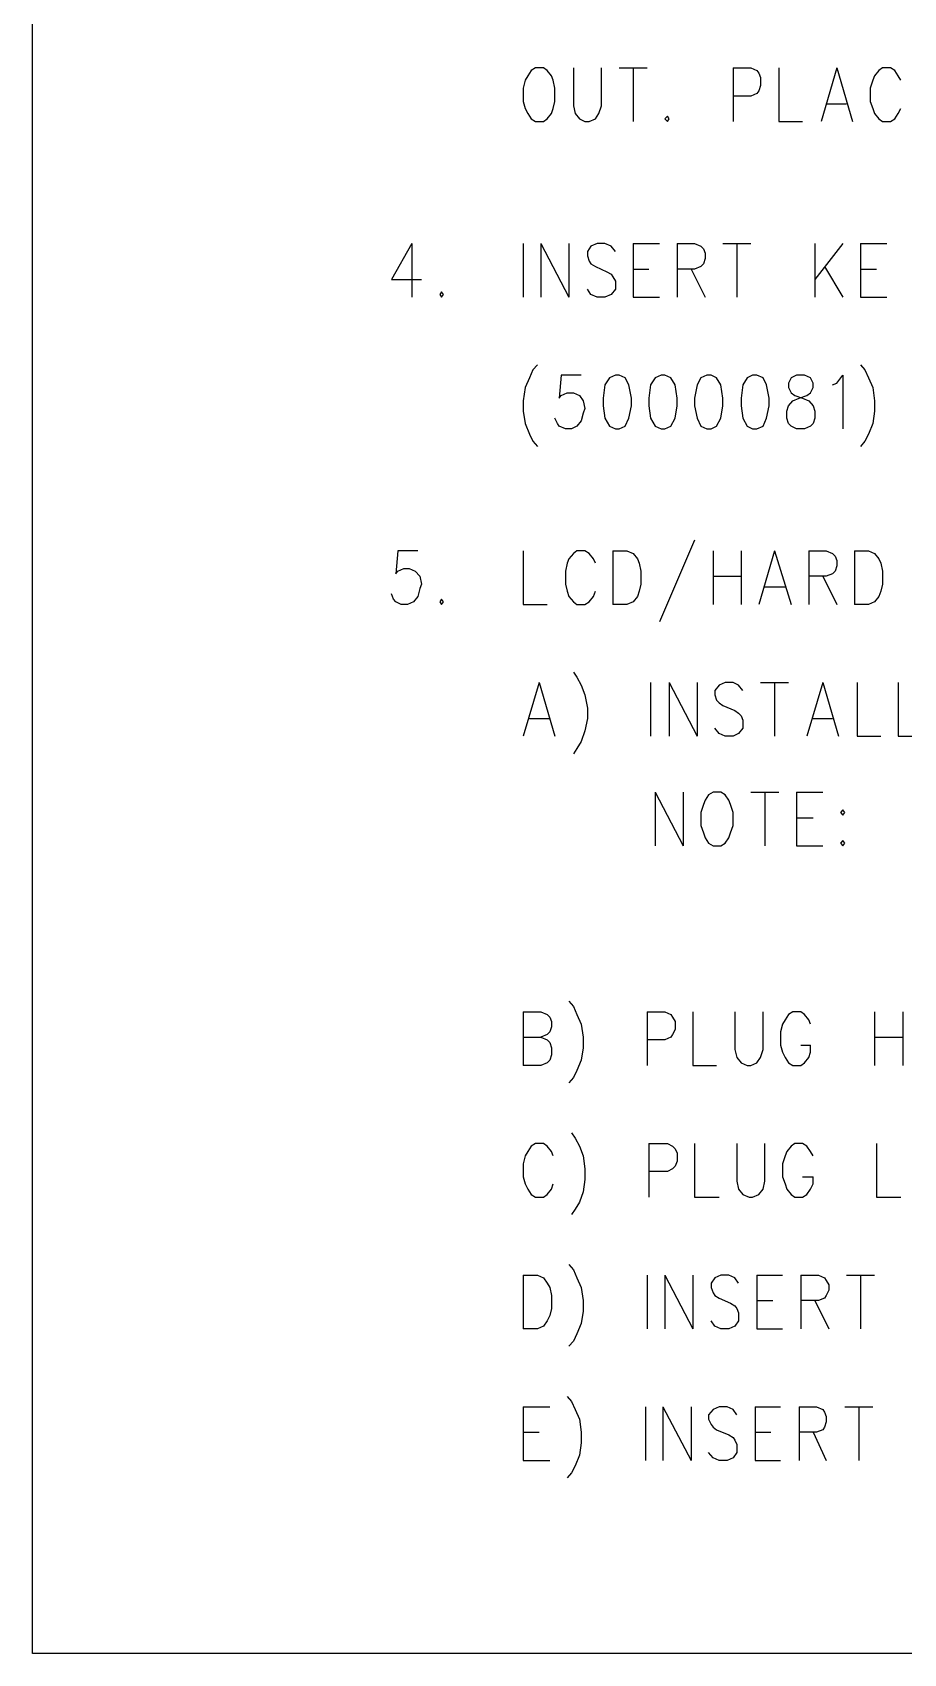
# Model space of a CAD drawing. Extents: x 11.9 to 28.1, y 10.8 to 21.2.
# Drawn here: x 11.892 to 12.884, y 10.799 to 12.646 of the extents above; entities that cross this region are included whole.
import ezdxf

# ---------------------------------------------------------------- set-up
doc = ezdxf.new("R2010")
doc.units = 0
doc.header["$MEASUREMENT"] = 0
doc.layers.add('LAYNR1', color=2, linetype='Continuous')

msp = doc.modelspace()

# ---------------------------------------------------------------- linework, layer by layer
at = {"layer": 'LAYNR1', "color": 7}
for points in [[(11.892, 10.799), (11.892, 21.199)], [(12.465, 12.605), (12.46, 12.602), (12.456, 12.596), (12.453, 12.591)], [(12.485, 12.591), (12.483, 12.596), (12.478, 12.602), (12.474, 12.605), (12.465, 12.605)], [(12.508, 12.605), (12.508, 12.562), (12.51, 12.553), (12.515, 12.547), (12.521, 12.544)], [(12.526, 12.544), (12.533, 12.547), (12.537, 12.553), (12.54, 12.562), (12.54, 12.605)], [(12.56, 12.605), (12.592, 12.605)], [(12.576, 12.605), (12.576, 12.544)], [(12.69, 12.605), (12.69, 12.544)], [(12.69, 12.605), (12.71, 12.605), (12.717, 12.602), (12.719, 12.599), (12.721, 12.594), (12.721, 12.585), (12.719, 12.579), (12.717, 12.576), (12.71, 12.573), (12.69, 12.573)], [(12.742, 12.605), (12.742, 12.544)], [(12.808, 12.605), (12.79, 12.544)], [(12.808, 12.605), (12.826, 12.544)], [(12.881, 12.591), (12.878, 12.596), (12.874, 12.602), (12.869, 12.605), (12.86, 12.605), (12.856, 12.602), (12.851, 12.596), (12.849, 12.591)], [(12.453, 12.591), (12.451, 12.582), (12.451, 12.567)], [(12.487, 12.567), (12.487, 12.582), (12.485, 12.591)], [(12.849, 12.591), (12.846, 12.582), (12.846, 12.567)], [(12.451, 12.567), (12.453, 12.559), (12.456, 12.553), (12.46, 12.547), (12.465, 12.544)], [(12.474, 12.544), (12.478, 12.547), (12.483, 12.553), (12.485, 12.559), (12.487, 12.567)], [(12.796, 12.564), (12.819, 12.564)], [(12.846, 12.567), (12.849, 12.559), (12.851, 12.553), (12.856, 12.547), (12.86, 12.544)], [(12.869, 12.544), (12.874, 12.547), (12.878, 12.553), (12.881, 12.559)], [(12.465, 12.544), (12.474, 12.544)], [(12.521, 12.544), (12.526, 12.544)], [(12.615, 12.55), (12.612, 12.547), (12.615, 12.544)], [(12.615, 12.544), (12.617, 12.547), (12.615, 12.55)], [(12.742, 12.544), (12.769, 12.544)], [(12.86, 12.544), (12.869, 12.544)], [(12.324, 12.405), (12.301, 12.364), (12.335, 12.364)], [(12.324, 12.405), (12.324, 12.344)], [(12.451, 12.405), (12.451, 12.344)], [(12.471, 12.405), (12.471, 12.344)], [(12.471, 12.405), (12.503, 12.344)], [(12.503, 12.405), (12.503, 12.344)], [(12.556, 12.396), (12.551, 12.402), (12.544, 12.405), (12.535, 12.405), (12.528, 12.402), (12.524, 12.396), (12.524, 12.391)], [(12.524, 12.391), (12.526, 12.385), (12.528, 12.382), (12.533, 12.379), (12.546, 12.373), (12.551, 12.37), (12.553, 12.367)], [(12.576, 12.405), (12.576, 12.344)], [(12.576, 12.405), (12.606, 12.405)], [(12.626, 12.405), (12.626, 12.344)], [(12.626, 12.405), (12.646, 12.405), (12.653, 12.402), (12.656, 12.399), (12.658, 12.394), (12.658, 12.388), (12.656, 12.382), (12.653, 12.379), (12.646, 12.376), (12.626, 12.376)], [(12.678, 12.405), (12.71, 12.405)], [(12.694, 12.405), (12.694, 12.344)], [(12.783, 12.405), (12.783, 12.344)], [(12.815, 12.405), (12.783, 12.364)], [(12.835, 12.405), (12.835, 12.344)], [(12.835, 12.405), (12.865, 12.405)], [(12.576, 12.376), (12.594, 12.376)], [(12.642, 12.376), (12.658, 12.344)], [(12.794, 12.379), (12.815, 12.344)], [(12.835, 12.376), (12.853, 12.376)], [(12.553, 12.367), (12.556, 12.362), (12.556, 12.353), (12.551, 12.347), (12.544, 12.344)], [(12.358, 12.35), (12.356, 12.347), (12.358, 12.344)], [(12.358, 12.344), (12.36, 12.347), (12.358, 12.35)], [(12.535, 12.344), (12.528, 12.347), (12.524, 12.353)], [(12.544, 12.344), (12.535, 12.344)], [(12.576, 12.344), (12.606, 12.344)], [(12.835, 12.344), (12.865, 12.344)], [(12.467, 12.267), (12.462, 12.261), (12.458, 12.252), (12.453, 12.241)], [(12.835, 12.267), (12.84, 12.261), (12.844, 12.252), (12.849, 12.241)], [(12.517, 12.255), (12.494, 12.255), (12.492, 12.229), (12.494, 12.232), (12.501, 12.235), (12.508, 12.235), (12.515, 12.232), (12.519, 12.226), (12.521, 12.217)], [(12.556, 12.255), (12.549, 12.252), (12.544, 12.244), (12.542, 12.229), (12.542, 12.22), (12.544, 12.206), (12.549, 12.197), (12.556, 12.194)], [(12.56, 12.194), (12.567, 12.197), (12.571, 12.206), (12.574, 12.22), (12.574, 12.229), (12.571, 12.244), (12.567, 12.252), (12.56, 12.255), (12.556, 12.255)], [(12.608, 12.255), (12.601, 12.252), (12.596, 12.244), (12.594, 12.229), (12.594, 12.22), (12.596, 12.206), (12.601, 12.197), (12.608, 12.194)], [(12.612, 12.194), (12.619, 12.197), (12.624, 12.206), (12.626, 12.22), (12.626, 12.229), (12.624, 12.244), (12.619, 12.252), (12.612, 12.255), (12.608, 12.255)], [(12.66, 12.255), (12.653, 12.252), (12.649, 12.244), (12.646, 12.229), (12.646, 12.22), (12.649, 12.206), (12.653, 12.197), (12.66, 12.194)], [(12.665, 12.194), (12.671, 12.197), (12.676, 12.206), (12.678, 12.22), (12.678, 12.229), (12.676, 12.244), (12.671, 12.252), (12.665, 12.255), (12.66, 12.255)], [(12.712, 12.255), (12.706, 12.252), (12.701, 12.244), (12.699, 12.229), (12.699, 12.22), (12.701, 12.206), (12.706, 12.197), (12.712, 12.194)], [(12.717, 12.194), (12.724, 12.197), (12.728, 12.206), (12.731, 12.22), (12.731, 12.229), (12.728, 12.244), (12.724, 12.252), (12.717, 12.255), (12.712, 12.255)], [(12.762, 12.255), (12.756, 12.252), (12.753, 12.246), (12.753, 12.241)], [(12.781, 12.241), (12.781, 12.246), (12.778, 12.252), (12.771, 12.255), (12.762, 12.255)], [(12.803, 12.244), (12.808, 12.246), (12.815, 12.255), (12.815, 12.194)], [(12.453, 12.241), (12.451, 12.226), (12.451, 12.214), (12.453, 12.2), (12.458, 12.188), (12.462, 12.18), (12.467, 12.174)], [(12.762, 12.194), (12.756, 12.197), (12.753, 12.2), (12.751, 12.206), (12.751, 12.214), (12.753, 12.22), (12.758, 12.226), (12.765, 12.229), (12.774, 12.232), (12.778, 12.235), (12.781, 12.241)], [(12.753, 12.241), (12.756, 12.235), (12.76, 12.232), (12.769, 12.229), (12.776, 12.226), (12.781, 12.22), (12.783, 12.214), (12.783, 12.206), (12.781, 12.2), (12.778, 12.197), (12.771, 12.194)], [(12.849, 12.241), (12.851, 12.226), (12.851, 12.214), (12.849, 12.2), (12.844, 12.188), (12.84, 12.18), (12.835, 12.174)], [(12.499, 12.194), (12.492, 12.197), (12.49, 12.2), (12.487, 12.206)], [(12.521, 12.217), (12.519, 12.212), (12.517, 12.203), (12.512, 12.197), (12.506, 12.194)], [(12.506, 12.194), (12.499, 12.194)], [(12.556, 12.194), (12.56, 12.194)], [(12.608, 12.194), (12.612, 12.194)], [(12.66, 12.194), (12.665, 12.194)], [(12.712, 12.194), (12.717, 12.194)], [(12.771, 12.194), (12.762, 12.194)], [(12.646, 12.067), (12.606, 11.974)], [(12.331, 12.055), (12.308, 12.055), (12.306, 12.029), (12.308, 12.032), (12.315, 12.035), (12.321, 12.035), (12.328, 12.032), (12.333, 12.026), (12.335, 12.017)], [(12.451, 12.055), (12.451, 11.994)], [(12.501, 12.041), (12.499, 12.032), (12.499, 12.017)], [(12.533, 12.041), (12.531, 12.046), (12.526, 12.052), (12.521, 12.055), (12.512, 12.055), (12.508, 12.052), (12.503, 12.046), (12.501, 12.041)], [(12.553, 12.055), (12.553, 11.994)], [(12.553, 12.055), (12.569, 12.055), (12.576, 12.052), (12.581, 12.046), (12.583, 12.041)], [(12.583, 12.041), (12.585, 12.032), (12.585, 12.017)], [(12.667, 12.055), (12.667, 11.994)], [(12.699, 12.055), (12.699, 11.994)], [(12.737, 12.055), (12.719, 11.994)], [(12.737, 12.055), (12.756, 11.994)], [(12.776, 12.055), (12.776, 11.994)], [(12.776, 12.055), (12.796, 12.055), (12.803, 12.052), (12.806, 12.049), (12.808, 12.044), (12.808, 12.038), (12.806, 12.032), (12.803, 12.029), (12.796, 12.026), (12.776, 12.026)], [(12.828, 12.055), (12.828, 11.994)], [(12.828, 12.055), (12.844, 12.055), (12.851, 12.052), (12.856, 12.046), (12.858, 12.041)], [(12.858, 12.041), (12.86, 12.032), (12.86, 12.017)], [(12.667, 12.026), (12.699, 12.026)], [(12.792, 12.026), (12.808, 11.994)], [(12.312, 11.994), (12.306, 11.997), (12.303, 12), (12.301, 12.006)], [(12.335, 12.017), (12.333, 12.012), (12.331, 12.003), (12.326, 11.997), (12.319, 11.994)], [(12.499, 12.017), (12.501, 12.009), (12.503, 12.003), (12.508, 11.997), (12.512, 11.994)], [(12.521, 11.994), (12.526, 11.997), (12.531, 12.003), (12.533, 12.009)], [(12.585, 12.017), (12.583, 12.009), (12.581, 12.003), (12.576, 11.997), (12.569, 11.994)], [(12.726, 12.014), (12.749, 12.014)], [(12.86, 12.017), (12.858, 12.009), (12.856, 12.003), (12.851, 11.997), (12.844, 11.994)], [(12.319, 11.994), (12.312, 11.994)], [(12.358, 12), (12.356, 11.997), (12.358, 11.994)], [(12.358, 11.994), (12.36, 11.997), (12.358, 12)], [(12.451, 11.994), (12.478, 11.994)], [(12.512, 11.994), (12.521, 11.994)], [(12.569, 11.994), (12.553, 11.994)], [(12.844, 11.994), (12.828, 11.994)], [(12.508, 11.917), (12.512, 11.911), (12.517, 11.902), (12.521, 11.891)], [(12.469, 11.905), (12.451, 11.844)], [(12.469, 11.905), (12.487, 11.844)], [(12.596, 11.905), (12.596, 11.844)], [(12.617, 11.905), (12.617, 11.844)], [(12.617, 11.905), (12.649, 11.844)], [(12.649, 11.905), (12.649, 11.844)], [(12.701, 11.896), (12.696, 11.902), (12.69, 11.905), (12.681, 11.905), (12.674, 11.902), (12.669, 11.896), (12.669, 11.891)], [(12.721, 11.905), (12.753, 11.905)], [(12.737, 11.905), (12.737, 11.844)], [(12.792, 11.905), (12.774, 11.844)], [(12.792, 11.905), (12.81, 11.844)], [(12.831, 11.905), (12.831, 11.844)], [(12.878, 11.905), (12.878, 11.844)], [(12.521, 11.891), (12.524, 11.876), (12.524, 11.864), (12.521, 11.85), (12.517, 11.838), (12.512, 11.83), (12.508, 11.824)], [(12.669, 11.891), (12.671, 11.885), (12.674, 11.882), (12.678, 11.879), (12.692, 11.873), (12.696, 11.87), (12.699, 11.867)], [(12.458, 11.864), (12.481, 11.864)], [(12.699, 11.867), (12.701, 11.862), (12.701, 11.853), (12.696, 11.847), (12.69, 11.844)], [(12.781, 11.864), (12.803, 11.864)], [(12.681, 11.844), (12.674, 11.847), (12.669, 11.853)], [(12.69, 11.844), (12.681, 11.844)], [(12.831, 11.844), (12.858, 11.844)], [(12.878, 11.844), (12.906, 11.844)], [(12.601, 11.78), (12.601, 11.719)], [(12.601, 11.78), (12.633, 11.719)], [(12.633, 11.78), (12.633, 11.719)], [(12.656, 11.766), (12.653, 11.757), (12.653, 11.742)], [(12.667, 11.78), (12.662, 11.777), (12.658, 11.771), (12.656, 11.766)], [(12.687, 11.766), (12.685, 11.771), (12.681, 11.777), (12.676, 11.78), (12.667, 11.78)], [(12.69, 11.742), (12.69, 11.757), (12.687, 11.766)], [(12.71, 11.78), (12.742, 11.78)], [(12.726, 11.78), (12.726, 11.719)], [(12.762, 11.78), (12.762, 11.719)], [(12.762, 11.78), (12.792, 11.78)], [(12.762, 11.751), (12.781, 11.751)], [(12.653, 11.742), (12.656, 11.734), (12.658, 11.728), (12.662, 11.722), (12.667, 11.719)], [(12.676, 11.719), (12.681, 11.722), (12.685, 11.728), (12.687, 11.734), (12.69, 11.742)], [(12.667, 11.719), (12.676, 11.719)], [(12.762, 11.719), (12.792, 11.719)], [(12.815, 11.725), (12.812, 11.722), (12.815, 11.719)], [(12.815, 11.719), (12.817, 11.722), (12.815, 11.725)], [(12.503, 11.542), (12.508, 11.536), (12.512, 11.527), (12.517, 11.516)], [(12.451, 11.53), (12.451, 11.469)], [(12.451, 11.53), (12.471, 11.53), (12.478, 11.527), (12.481, 11.524), (12.483, 11.519), (12.483, 11.513), (12.481, 11.507), (12.478, 11.504), (12.471, 11.501)], [(12.592, 11.53), (12.592, 11.469)], [(12.592, 11.53), (12.612, 11.53), (12.619, 11.527), (12.621, 11.524), (12.624, 11.519), (12.624, 11.51), (12.621, 11.504), (12.619, 11.501), (12.612, 11.498), (12.592, 11.498)], [(12.644, 11.53), (12.644, 11.469)], [(12.692, 11.53), (12.692, 11.487), (12.694, 11.478), (12.699, 11.472), (12.706, 11.469)], [(12.71, 11.469), (12.717, 11.472), (12.721, 11.478), (12.724, 11.487), (12.724, 11.53)], [(12.778, 11.516), (12.776, 11.521), (12.771, 11.527), (12.767, 11.53), (12.758, 11.53), (12.753, 11.527), (12.749, 11.521), (12.746, 11.516)], [(12.851, 11.53), (12.851, 11.469)], [(12.883, 11.53), (12.883, 11.469)], [(12.517, 11.516), (12.519, 11.501), (12.519, 11.489), (12.517, 11.475), (12.512, 11.463), (12.508, 11.455), (12.503, 11.449)], [(12.746, 11.516), (12.744, 11.507), (12.744, 11.492)], [(12.451, 11.501), (12.471, 11.501), (12.478, 11.498), (12.481, 11.495), (12.483, 11.489), (12.483, 11.481), (12.481, 11.475), (12.478, 11.472), (12.471, 11.469)], [(12.744, 11.492), (12.746, 11.484), (12.749, 11.478), (12.753, 11.472), (12.758, 11.469)], [(12.767, 11.469), (12.771, 11.472), (12.776, 11.478), (12.778, 11.484), (12.778, 11.492)], [(12.767, 11.492), (12.778, 11.492)], [(12.851, 11.501), (12.883, 11.501)], [(12.471, 11.469), (12.451, 11.469)], [(12.644, 11.469), (12.671, 11.469)], [(12.706, 11.469), (12.71, 11.469)], [(12.758, 11.469), (12.767, 11.469)], [(12.485, 11.366), (12.483, 11.371), (12.478, 11.377), (12.474, 11.38), (12.465, 11.38), (12.46, 11.377), (12.456, 11.371), (12.453, 11.366)], [(12.506, 11.392), (12.51, 11.386), (12.515, 11.377), (12.519, 11.366)], [(12.594, 11.38), (12.594, 11.319)], [(12.594, 11.38), (12.615, 11.38), (12.621, 11.377), (12.624, 11.374), (12.626, 11.369), (12.626, 11.36), (12.624, 11.354), (12.621, 11.351), (12.615, 11.348), (12.594, 11.348)], [(12.646, 11.38), (12.646, 11.319)], [(12.694, 11.38), (12.694, 11.337), (12.696, 11.328), (12.701, 11.322), (12.708, 11.319)], [(12.712, 11.319), (12.719, 11.322), (12.724, 11.328), (12.726, 11.337), (12.726, 11.38)], [(12.781, 11.366), (12.778, 11.371), (12.774, 11.377), (12.769, 11.38), (12.76, 11.38), (12.756, 11.377), (12.751, 11.371), (12.749, 11.366)], [(12.853, 11.38), (12.853, 11.319)], [(12.453, 11.366), (12.451, 11.357), (12.451, 11.342)], [(12.519, 11.366), (12.521, 11.351), (12.521, 11.339), (12.519, 11.325), (12.515, 11.313), (12.51, 11.305), (12.506, 11.299)], [(12.749, 11.366), (12.746, 11.357), (12.746, 11.342)], [(12.451, 11.342), (12.453, 11.334), (12.456, 11.328), (12.46, 11.322), (12.465, 11.319)], [(12.746, 11.342), (12.749, 11.334), (12.751, 11.328), (12.756, 11.322), (12.76, 11.319)], [(12.769, 11.319), (12.774, 11.322), (12.778, 11.328), (12.781, 11.334), (12.781, 11.342)], [(12.769, 11.342), (12.781, 11.342)], [(12.474, 11.319), (12.478, 11.322), (12.483, 11.328), (12.485, 11.334)], [(12.465, 11.319), (12.474, 11.319)], [(12.646, 11.319), (12.674, 11.319)], [(12.708, 11.319), (12.712, 11.319)], [(12.76, 11.319), (12.769, 11.319)], [(12.853, 11.319), (12.881, 11.319)], [(12.451, 11.23), (12.451, 11.169)], [(12.451, 11.23), (12.467, 11.23), (12.474, 11.227), (12.478, 11.221), (12.481, 11.216)], [(12.503, 11.242), (12.508, 11.236), (12.512, 11.227), (12.517, 11.216)], [(12.592, 11.23), (12.592, 11.169)], [(12.612, 11.23), (12.612, 11.169)], [(12.612, 11.23), (12.644, 11.169)], [(12.644, 11.23), (12.644, 11.169)], [(12.696, 11.221), (12.692, 11.227), (12.685, 11.23), (12.676, 11.23), (12.669, 11.227), (12.665, 11.221), (12.665, 11.216)], [(12.717, 11.23), (12.717, 11.169)], [(12.717, 11.23), (12.746, 11.23)], [(12.767, 11.23), (12.767, 11.169)], [(12.767, 11.23), (12.787, 11.23), (12.794, 11.227), (12.796, 11.224), (12.799, 11.219), (12.799, 11.213), (12.796, 11.207), (12.794, 11.204), (12.787, 11.201), (12.767, 11.201)], [(12.819, 11.23), (12.851, 11.23)], [(12.835, 11.23), (12.835, 11.169)], [(12.481, 11.216), (12.483, 11.207), (12.483, 11.192)], [(12.517, 11.216), (12.519, 11.201), (12.519, 11.189), (12.517, 11.175), (12.512, 11.163), (12.508, 11.155), (12.503, 11.149)], [(12.665, 11.216), (12.667, 11.21), (12.669, 11.207), (12.674, 11.204), (12.687, 11.198), (12.692, 11.195), (12.694, 11.192)], [(12.483, 11.192), (12.481, 11.184), (12.478, 11.178), (12.474, 11.172), (12.467, 11.169)], [(12.694, 11.192), (12.696, 11.187), (12.696, 11.178), (12.692, 11.172), (12.685, 11.169)], [(12.717, 11.201), (12.735, 11.201)], [(12.783, 11.201), (12.799, 11.169)], [(12.676, 11.169), (12.669, 11.172), (12.665, 11.178)], [(12.467, 11.169), (12.451, 11.169)], [(12.685, 11.169), (12.676, 11.169)], [(12.717, 11.169), (12.746, 11.169)], [(12.451, 11.08), (12.451, 11.019)], [(12.451, 11.08), (12.481, 11.08)], [(12.501, 11.092), (12.506, 11.086), (12.51, 11.077), (12.515, 11.066)], [(12.59, 11.08), (12.59, 11.019)], [(12.61, 11.08), (12.61, 11.019)], [(12.61, 11.08), (12.642, 11.019)], [(12.642, 11.08), (12.642, 11.019)], [(12.694, 11.071), (12.69, 11.077), (12.683, 11.08), (12.674, 11.08), (12.667, 11.077), (12.662, 11.071), (12.662, 11.066)], [(12.715, 11.08), (12.715, 11.019)], [(12.715, 11.08), (12.744, 11.08)], [(12.765, 11.08), (12.765, 11.019)], [(12.765, 11.08), (12.785, 11.08), (12.792, 11.077), (12.794, 11.074), (12.796, 11.069), (12.796, 11.063), (12.794, 11.057), (12.792, 11.054), (12.785, 11.051), (12.765, 11.051)], [(12.817, 11.08), (12.849, 11.08)], [(12.833, 11.08), (12.833, 11.019)], [(12.515, 11.066), (12.517, 11.051), (12.517, 11.039), (12.515, 11.025), (12.51, 11.013), (12.506, 11.005), (12.501, 10.999)], [(12.662, 11.066), (12.665, 11.06), (12.667, 11.057), (12.671, 11.054), (12.685, 11.048), (12.69, 11.045), (12.692, 11.042)], [(12.451, 11.051), (12.469, 11.051)], [(12.715, 11.051), (12.733, 11.051)], [(12.781, 11.051), (12.796, 11.019)], [(12.674, 11.019), (12.667, 11.022), (12.662, 11.028)], [(12.692, 11.042), (12.694, 11.037), (12.694, 11.028), (12.69, 11.022), (12.683, 11.019)], [(12.451, 11.019), (12.481, 11.019)], [(12.683, 11.019), (12.674, 11.019)], [(12.715, 11.019), (12.744, 11.019)], [(28.093, 10.799), (11.892, 10.799)]]:
    msp.add_lwpolyline(points, dxfattribs=at)
msp.add_lwpolyline([(12.815, 11.76), (12.812, 11.757), (12.815, 11.754), (12.817, 11.757), (12.815, 11.76)], close=True, dxfattribs=at)

doc.saveas('drawing.dxf')
